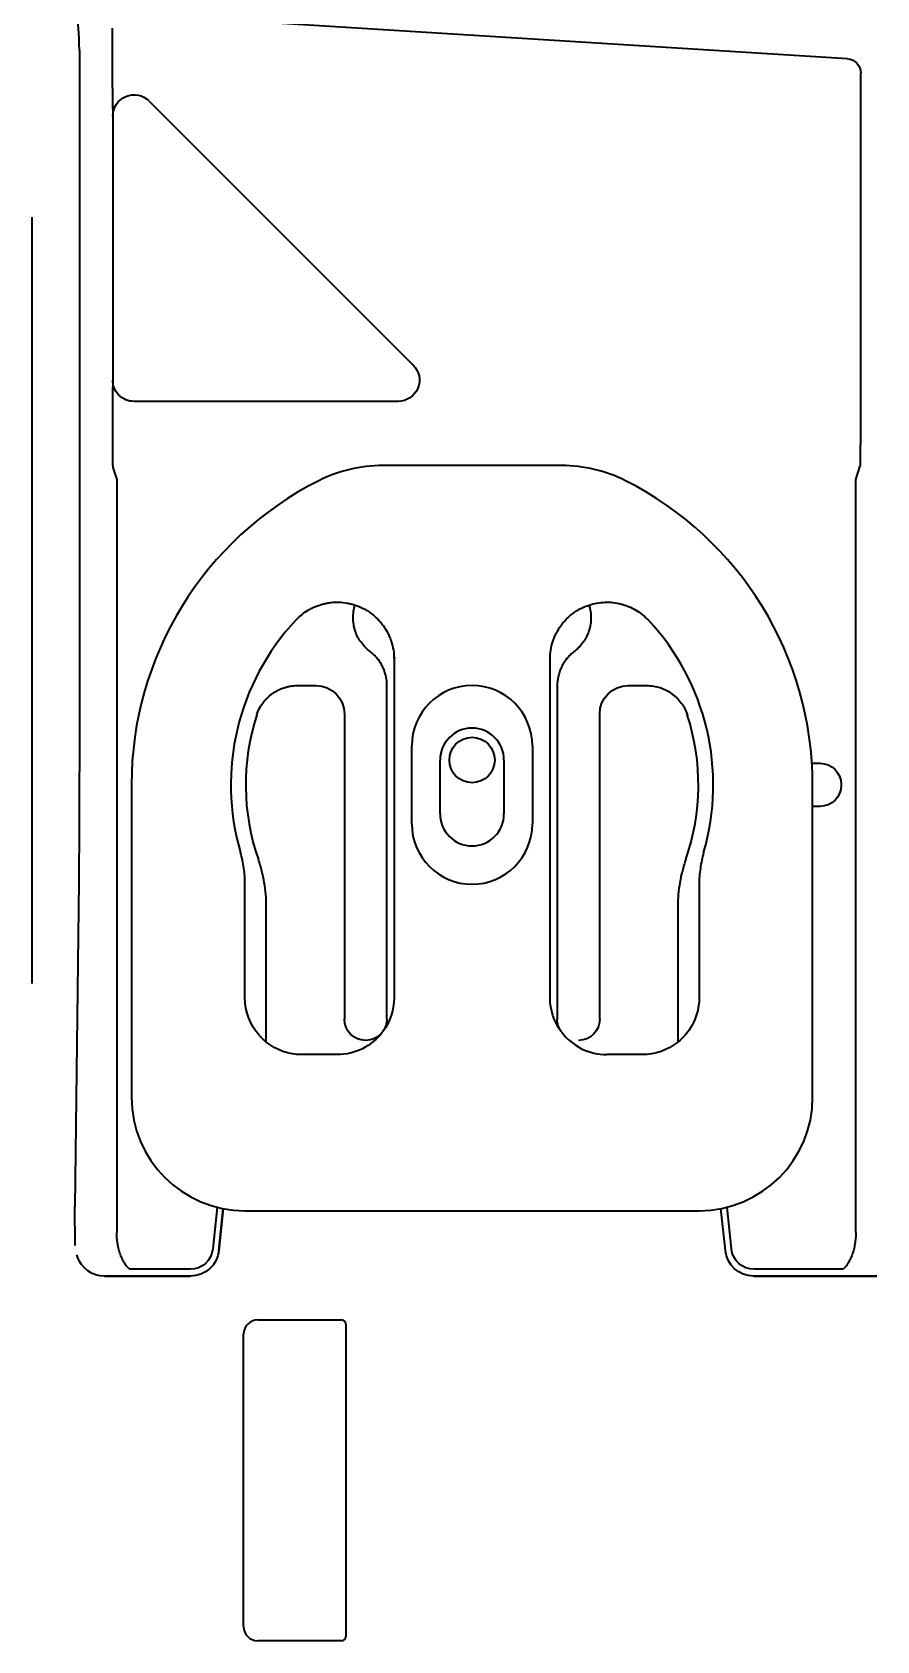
# Model space of a CAD drawing. Extents: x 6336 to 10269, y -393 to 3204.
# Drawn here: x 8493.1 to 8552.6, y 2949.4 to 3062.8 of the extents above; entities that cross this region are included whole.
import ezdxf

# ---------------------------------------------------------------- set-up
doc = ezdxf.new("R2010")
doc.units = 0
doc.header["$LTSCALE"] = 5
doc.layers.add('1', color=7, linetype='CONTINUOUS', true_color=0xffffff)

msp = doc.modelspace()

# ---------------------------------------------------------------- linework, layer by layer
at = {"layer": '1', "color": 7, "linetype": 'Continuous', "lineweight": 35}
for p, q in [((8550.52, 3060.87), (8499.79, 3064.04)), ((8498.72, 3063.05), (8498.72, 3059.66)), ((8496.4, 3061.48), (8496.4, 3010.68)), ((8551.46, 3034.4), (8551.46, 3059.88)), ((8501.31, 3057.91), (8519.92, 3039.31)), ((8498.76, 3056.85), (8498.76, 3038.25)), ((8493.07, 2995.73), (8493.07, 3049.73)), ((8518.85, 3036.75), (8500.25, 3036.75)), ((8498.73, 3035.64), (8498.73, 3034.11)), ((8498.75, 3032.09), (8499.03, 3031.24)), ((8530.38, 3032.23), (8517.77, 3032.23)), ((8551.11, 3031.24), (8551.43, 3032.2)), ((8499.03, 3031.24), (8499.03, 2978.19)), ((8551.11, 2978.19), (8551.11, 3031.24)), ((8518.57, 3018.6), (8518.57, 2994.73)), ((8529.57, 2994.73), (8529.57, 3018.6)), ((8511.75, 3016.73), (8513.07, 3016.73)), ((8518.07, 2993.23), (8518.07, 3016.73)), ((8530.07, 3016.73), (8530.07, 2993.23)), ((8535.07, 3016.73), (8536.39, 3016.73)), ((8515.07, 3014.73), (8515.07, 2993.23)), ((8533.07, 2993.23), (8533.07, 3014.73)), ((8519.82, 3006.98), (8519.82, 3012.48)), ((8528.32, 3012.48), (8528.32, 3006.98)), ((8521.82, 3007.68), (8521.82, 3011.48)), ((8526.32, 3011.48), (8526.32, 3007.68)), ((8548.02, 3011.25), (8548.59, 3011.25)), ((8548.59, 3011.25), (8548.59, 3011.25)), ((8500.07, 3009.73), (8500.07, 2987.73)), ((8548.07, 2987.73), (8548.07, 3009.73)), ((8550.09, 3009.75), (8550.09, 3009.75)), ((8550.09, 3009.75), (8550.09, 3009.71)), ((8550.09, 3009.71), (8550.09, 3009.71)), ((8548.59, 3008.21), (8548.07, 3008.21)), ((8548.59, 3008.21), (8548.59, 3008.21)), ((8528.32, 3006.98), (8528.34, 3006.98)), ((8496.35, 3002.91), (8496.07, 2980.02)), ((8508.07, 2994.73), (8508.07, 3002.73)), ((8540.07, 3002.73), (8540.07, 2994.73)), ((8509.57, 2991.6), (8509.57, 3001.17)), ((8538.57, 3001.17), (8538.57, 2991.6)), ((8514.57, 2990.73), (8512.07, 2990.73)), ((8536.07, 2990.73), (8533.57, 2990.73)), ((8496.11, 2977.27), (8496.07, 2980.02)), ((8506.1, 2979.97), (8505.8, 2977.04)), ((8506.53, 2979.88), (8506.23, 2976.92)), ((8506.23, 2976.92), (8506.53, 2979.88)), ((8508.07, 2979.73), (8540.07, 2979.73)), ((8541.92, 2976.92), (8541.61, 2979.88)), ((8541.61, 2979.88), (8541.61, 2979.88)), ((8542.35, 2977.04), (8542.04, 2979.97)), ((8496.11, 2977.27), (8496.11, 2977.27)), ((8496.26, 2976.49), (8496.22, 2976.62)), ((8506.23, 2976.92), (8506.23, 2976.92)), ((8541.92, 2976.92), (8541.92, 2976.92)), ((8498.16, 2975.12), (8498.16, 2975.12)), ((8504.24, 2975.12), (8498.16, 2975.12)), ((8498.16, 2975.12), (8504.24, 2975.12)), ((8504.21, 2975.61), (8500.53, 2975.61)), ((8504.24, 2975.12), (8504.24, 2975.12)), ((8552.59, 2975.12), (8543.91, 2975.12)), ((8543.91, 2975.12), (8543.91, 2975.12)), ((8543.91, 2975.12), (8552.59, 2975.12)), ((8549.61, 2975.61), (8543.94, 2975.61)), ((8552.59, 2975.12), (8552.59, 2975.12)), ((8508.97, 2972.03), (8514.87, 2972.03)), ((8515.17, 2971.73), (8515.17, 2949.73)), ((8507.97, 2950.43), (8507.97, 2971.03)), ((8514.87, 2949.43), (8508.97, 2949.43))]:
    msp.add_line(p, q, dxfattribs=at)
msp.add_circle((8524.07, 3011.48), 1.6, dxfattribs=at)
for centre, radius, start, end in [((8517.77, 3022.23), 10, 90, 116.7655), ((8530.38, 3022.23), 10, 63.2345, 90), ((8524.07, 3009.73), 24, 116.7655, 180), ((8524.07, 3009.73), 24, 0, 63.2345), ((8524.07, 3009.73), 17, 136.9488, 196.2606), ((8524.07, 3009.73), 17, 343.7394, 43.0528), ((8524.07, 3012.48), 4.25, 0, 180), ((8524.07, 3009.73), 15.95, 162.0029, 199.2463), ((8524.07, 3011.48), 2.25, 0, 180), ((8524.07, 3009.73), 15.95, 340.7537, 17.9971), ((8524.07, 3006.98), 4.25, 180, 0), ((8524.07, 3007.68), 2.25, 180, 0), ((8508.07, 2987.73), 8, 180, 270), ((8540.07, 2987.73), 8, 270, 0), ((8508.97, 2971.03), 1, 90, 180), ((8514.87, 2971.73), 0.3, 0, 90), ((8508.97, 2950.43), 1, 180, 270), ((8514.87, 2949.73), 0.3, 270, 0)]:
    msp.add_arc(centre, radius, start, end, dxfattribs=at)
at = {"layer": '1', "color": 7, "linetype": 'Continuous', "lineweight": 35, "extrusion": (0, 0, -1)}
for centre, major_axis, ratio, start_param, end_param in [((8550.46, 3059.88), (-0.746, -0.667), 0.998687, 2.36424, 3.869903), ((8500.25, 3056.85), (-0.18, -1.49), 0.996422, 1.44783, 3.803739), ((8518.85, 3038.25), (1.45, -0.43), 0.99372, 5.207818, 7.562191), ((8500.25, 3038.25), (0.21, -1.49), 0.998677, 0.137579, 1.708707), ((8496.16, 3010.64), (0, -13.52), 0.017454, 4.70958, 5.321395), ((8548.59, 3009.75), (-1.06, -1.06), 0.998631, 2.356537, 3.926648), ((8548.59, 3009.71), (1.06, -1.06), 0.998631, 5.49813, 7.068241), ((8496.32, 3000.48), (-0.25, -20.46), 0.00052, 0.014008, 0.042602), ((8498.16, 2977.12), (0.63, -1.9), 0.999618, 0.32105, 1.570779), ((8504.24, 2977.12), (0.74, -1.86), 0.999602, 5.195702, 6.661977), ((8543.91, 2977.12), (-0.74, -1.86), 0.999602, 5.904393, 7.370669), ((8500.53, 2975.71), (-1.5, 0), 0.066383, 4.712389, 5.092384), ((8549.61, 2975.71), (-1.5, 0), 0.066383, 4.332394, 4.712389)]:
    msp.add_ellipse(centre, major_axis=major_axis, ratio=ratio, start_param=start_param, end_param=end_param, dxfattribs=at)
at = {"layer": '1', "color": 7, "linetype": 'Continuous', "lineweight": 35, "extrusion": (-5.91646e-31, -1.17146e-15, -1)}
msp.add_ellipse((8513.07, 3014.72), major_axis=(-1.42, -1.42), ratio=0.998783, start_param=2.356803, end_param=3.926382, dxfattribs=at)
at = {"layer": '1', "color": 7, "linetype": 'Continuous', "lineweight": 35, "extrusion": (0, -1.17146e-15, -1)}
for centre, major_axis, ratio, start_param, end_param in [((8535.07, 3014.72), (1.42, -1.42), 0.998783, 2.356803, 3.926382), ((8543.94, 2977.21), (0.59, 1.49), 0.998412, 2.762801, 4.229076)]:
    msp.add_ellipse(centre, major_axis=major_axis, ratio=ratio, start_param=start_param, end_param=end_param, dxfattribs=at)
at = {"layer": '1', "color": 7, "linetype": 'Continuous', "lineweight": 35, "extrusion": (-6.90253e-31, -1.17146e-15, -1)}
for centre, major_axis, ratio, start_param, end_param in [((8512.07, 2994.73), (2.83, 2.83), 0.999695, 3.197702, 3.926839), ((8531.57, 2993.23), (-1.06, 1.06), 0.998783, 2.356803, 3.926991), ((8512.07, 2994.73), (2.83, 2.83), 0.999695, 2.356347, 3.031247)]:
    msp.add_ellipse(centre, major_axis=major_axis, ratio=ratio, start_param=start_param, end_param=end_param, dxfattribs=at)
at = {"layer": '1', "color": 7, "linetype": 'Continuous', "lineweight": 35, "extrusion": (2.95823e-31, -1.17146e-15, -1)}
for start_param, end_param in [(2.356347, 2.992639), (3.006925, 3.926839)]:
    msp.add_ellipse((8514.57, 2994.73), major_axis=(-2.83, 2.83), ratio=0.999695, start_param=start_param, end_param=end_param, dxfattribs=at)
at = {"layer": '1', "color": 7, "linetype": 'Continuous', "lineweight": 35, "extrusion": (-2.95823e-31, -1.17146e-15, -1)}
msp.add_ellipse((8533.57, 2994.73), major_axis=(2.83, 2.83), ratio=0.999695, start_param=3.290549, end_param=3.926839, dxfattribs=at)
at = {"layer": '1', "color": 7, "linetype": 'Continuous', "lineweight": 35, "extrusion": (-9.86076e-32, -1.17146e-15, -1)}
for start_param, end_param in [(2.356347, 3.251938), (3.251938, 3.926839)]:
    msp.add_ellipse((8536.07, 2994.73), major_axis=(-2.83, 2.83), ratio=0.999695, start_param=start_param, end_param=end_param, dxfattribs=at)
at = {"layer": '1', "color": 7, "linetype": 'Continuous', "lineweight": 35, "extrusion": (-4.93038e-31, -1.17146e-15, -1)}
msp.add_ellipse((8516.57, 2993.23), major_axis=(1.06, 1.06), ratio=0.998783, start_param=2.356195, end_param=3.926382, dxfattribs=at)
at = {"layer": '1', "color": 7, "linetype": 'Continuous', "lineweight": 35, "extrusion": (5.91646e-31, -1.17146e-15, -1)}
for start_param, end_param in [(2.356803, 2.980862), (3.018958, 3.926991)]:
    msp.add_ellipse((8516.57, 2993.23), major_axis=(-1.06, 1.06), ratio=0.998783, start_param=start_param, end_param=end_param, dxfattribs=at)
at = {"layer": '1', "color": 7, "linetype": 'Continuous', "lineweight": 35, "extrusion": (2.46519e-30, -1.17146e-15, -1)}
msp.add_ellipse((8531.57, 2993.23), major_axis=(1.06, 1.06), ratio=0.998783, start_param=3.302332, end_param=3.926382, dxfattribs=at)
at = {"layer": '1', "color": 7, "linetype": 'Continuous', "lineweight": 35}
msp.add_ellipse((8533.57, 2994.73), major_axis=(2.83, 2.83), ratio=0.999695, start_param=3.006925, end_param=3.926839, dxfattribs=at)
at = {"layer": '1', "color": 7, "linetype": 'Continuous', "lineweight": 35, "extrusion": (4.93038e-32, -1.17146e-15, -1)}
msp.add_ellipse((8504.21, 2977.21), major_axis=(0.59, -1.49), ratio=0.998412, start_param=5.195702, end_param=6.661977, dxfattribs=at)
at = {"layer": '1', "color": 7, "linetype": 'Continuous', "lineweight": 35}
for points, degree, knots in [([(8496.4, 3061.48), (8496.4, 3061.69), (8496.39, 3061.9), (8496.38, 3062.33), (8496.37, 3062.54), (8496.34, 3062.97), (8496.33, 3063.18), (8496.3, 3063.61), (8496.29, 3063.82), (8496.28, 3064.04)], 3, [0, 0, 0, 0, 0.25, 0.25, 0.5, 0.5, 0.75, 0.75, 1, 1, 1, 1]), ([(8498.72, 3059.66), (8498.72, 3059.62), (8498.72, 3059.58), (8498.72, 3059.51), (8498.72, 3059.47), (8498.72, 3059.36), (8498.72, 3059.29), (8498.72, 3059.14), (8498.72, 3059.07), (8498.72, 3058.96), (8498.72, 3058.93), (8498.72, 3058.86), (8498.72, 3058.82), (8498.73, 3058.65), (8498.73, 3058.52), (8498.73, 3058.32), (8498.73, 3058.26), (8498.73, 3058.17), (8498.73, 3058.14), (8498.73, 3058.08), (8498.73, 3058.05), (8498.73, 3057.91), (8498.74, 3057.8), (8498.74, 3057.59), (8498.74, 3057.49), (8498.75, 3057.3), (8498.75, 3057.21), (8498.75, 3057.07), (8498.75, 3057), (8498.75, 3056.92), (8498.76, 3056.89), (8498.76, 3056.87), (8498.76, 3056.86), (8498.76, 3056.85), (8498.76, 3056.85), (8498.76, 3056.85)], 3, [0, 0, 0, 0, 0.03125, 0.03125, 0.0625, 0.0625, 0.125, 0.125, 0.1875, 0.1875, 0.21875, 0.21875, 0.25, 0.25, 0.375, 0.375, 0.4375, 0.4375, 0.46875, 0.46875, 0.5, 0.5, 0.625, 0.625, 0.75, 0.75, 0.875, 0.875, 0.9375, 0.96875, 0.984375, 0.992188, 0.996094, 0.996094, 1, 1, 1, 1]), ([(8498.76, 3038.25), (8498.76, 3038.24), (8498.76, 3038.23), (8498.76, 3038.21), (8498.75, 3038.17), (8498.75, 3038.09), (8498.75, 3037.93), (8498.75, 3037.79), (8498.74, 3037.6), (8498.74, 3037.48), (8498.74, 3037.35), (8498.74, 3037.3), (8498.74, 3037.27), (8498.74, 3037.19), (8498.74, 3037.14), (8498.74, 3036.98), (8498.74, 3036.87), (8498.73, 3036.64), (8498.73, 3036.52), (8498.73, 3036.37), (8498.73, 3036.34), (8498.73, 3036.28), (8498.73, 3036.25), (8498.73, 3036.15), (8498.73, 3036.09), (8498.73, 3035.9), (8498.73, 3035.77), (8498.73, 3035.64)], 3, [0, 0, 0, 0, 0.015625, 0.015625, 0.03125, 0.0625, 0.125, 0.25, 0.25, 0.375, 0.40625, 0.40625, 0.4375, 0.4375, 0.5, 0.5, 0.625, 0.625, 0.75, 0.75, 0.78125, 0.78125, 0.8125, 0.8125, 0.875, 0.875, 1, 1, 1, 1]), ([(8498.73, 3034.11), (8498.73, 3034.01), (8498.73, 3033.92), (8498.73, 3033.77), (8498.73, 3033.73), (8498.73, 3033.63), (8498.73, 3033.59), (8498.73, 3033.45), (8498.73, 3033.36), (8498.73, 3033.19), (8498.73, 3033.1), (8498.74, 3032.98), (8498.74, 3032.94), (8498.74, 3032.86), (8498.74, 3032.82), (8498.74, 3032.7), (8498.74, 3032.62), (8498.74, 3032.47), (8498.74, 3032.39), (8498.74, 3032.28), (8498.75, 3032.22), (8498.75, 3032.17), (8498.75, 3032.13), (8498.75, 3032.11), (8498.75, 3032.09)], 3, [0, 0, 0, 0, 0.125, 0.125, 0.1875, 0.1875, 0.25, 0.25, 0.375, 0.375, 0.5, 0.5, 0.5625, 0.5625, 0.625, 0.625, 0.75, 0.75, 0.875, 0.875, 0.9375, 0.96875, 0.96875, 1, 1, 1, 1]), ([(8551.43, 3032.2), (8551.44, 3032.38), (8551.44, 3032.5), (8551.44, 3032.66), (8551.45, 3033.1), (8551.45, 3033.39), (8551.45, 3033.65), (8551.46, 3033.91), (8551.46, 3034.16), (8551.46, 3034.4)], 2, [0, 0, 0, 0.125, 0.125, 0.25, 0.5, 0.5, 0.75, 0.75, 1, 1, 1]), ([(8511.65, 3021.33), (8511.78, 3021.47), (8511.92, 3021.6), (8512.21, 3021.84), (8512.37, 3021.94), (8512.57, 3022.07), (8512.62, 3022.09), (8512.7, 3022.14), (8512.74, 3022.16), (8512.87, 3022.22), (8512.96, 3022.26), (8513.22, 3022.37), (8513.4, 3022.43), (8513.67, 3022.5), (8513.77, 3022.52), (8513.91, 3022.55), (8513.95, 3022.55), (8514.05, 3022.57), (8514.1, 3022.57), (8514.33, 3022.6), (8514.52, 3022.61), (8514.9, 3022.59), (8515.09, 3022.57), (8515.32, 3022.53), (8515.37, 3022.52), (8515.46, 3022.5), (8515.6, 3022.47), (8515.74, 3022.43), (8515.83, 3022.4)], 3, [0, 0, 0, 0, 0.125, 0.125, 0.25, 0.25, 0.28125, 0.28125, 0.3125, 0.3125, 0.375, 0.375, 0.5, 0.5, 0.5625, 0.5625, 0.59375, 0.59375, 0.625, 0.625, 0.75, 0.75, 0.875, 0.875, 0.90625, 0.90625, 0.9375, 1, 1, 1, 1]), ([(8532.32, 3022.4), (8532.5, 3022.46), (8532.68, 3022.51), (8533.05, 3022.57), (8533.24, 3022.59), (8533.48, 3022.6), (8533.53, 3022.6), (8533.62, 3022.6), (8533.67, 3022.6), (8533.81, 3022.6), (8533.91, 3022.59), (8534.19, 3022.56), (8534.38, 3022.52), (8534.65, 3022.45), (8534.74, 3022.43), (8534.88, 3022.38), (8534.92, 3022.37), (8535.01, 3022.33), (8535.06, 3022.32), (8535.28, 3022.22), (8535.45, 3022.14), (8535.77, 3021.95), (8535.93, 3021.84), (8536.11, 3021.69), (8536.15, 3021.66), (8536.22, 3021.6), (8536.33, 3021.5), (8536.43, 3021.4), (8536.5, 3021.33)], 3, [0, 0, 0, 0, 0.125, 0.125, 0.25, 0.25, 0.28125, 0.28125, 0.3125, 0.3125, 0.375, 0.375, 0.5, 0.5, 0.5625, 0.5625, 0.59375, 0.59375, 0.625, 0.625, 0.75, 0.75, 0.875, 0.875, 0.90625, 0.90625, 0.9375, 1, 1, 1, 1]), ([(8516.88, 3019.12), (8516.76, 3019.21), (8516.65, 3019.31), (8516.43, 3019.53), (8516.34, 3019.65), (8516.23, 3019.81), (8516.2, 3019.84), (8516.16, 3019.9), (8516.1, 3020), (8516.04, 3020.1), (8515.94, 3020.31), (8515.88, 3020.45), (8515.83, 3020.63), (8515.81, 3020.67), (8515.79, 3020.74), (8515.78, 3020.78), (8515.76, 3020.89), (8515.74, 3020.96), (8515.71, 3021.19), (8515.69, 3021.34), (8515.69, 3021.57), (8515.7, 3021.65), (8515.7, 3021.76), (8515.71, 3021.8), (8515.72, 3021.88), (8515.72, 3021.92), (8515.75, 3022.11), (8515.78, 3022.25), (8515.83, 3022.4)], 3, [0, 0, 0, 0, 0.125, 0.125, 0.25, 0.25, 0.28125, 0.28125, 0.3125, 0.375, 0.375, 0.5, 0.5, 0.53125, 0.53125, 0.5625, 0.5625, 0.625, 0.625, 0.75, 0.75, 0.8125, 0.8125, 0.84375, 0.84375, 0.875, 0.875, 1, 1, 1, 1]), ([(8515.83, 3022.4), (8516.03, 3022.33), (8516.22, 3022.25), (8516.5, 3022.11), (8516.59, 3022.06), (8516.72, 3021.98), (8516.77, 3021.95), (8516.85, 3021.89), (8516.9, 3021.86), (8517.11, 3021.71), (8517.26, 3021.57), (8517.48, 3021.35), (8517.57, 3021.25), (8517.66, 3021.15), (8517.69, 3021.11), (8517.71, 3021.09), (8517.75, 3021.03), (8517.79, 3020.99), (8517.94, 3020.77), (8518.05, 3020.6), (8518.19, 3020.32), (8518.23, 3020.22), (8518.29, 3020.08), (8518.31, 3020.03), (8518.34, 3019.96), (8518.35, 3019.93), (8518.36, 3019.88), (8518.37, 3019.86), (8518.44, 3019.63), (8518.49, 3019.43), (8518.56, 3019.02), (8518.57, 3018.81), (8518.57, 3018.6)], 3, [0, 0, 0, 0, 0.125, 0.125, 0.1875, 0.1875, 0.21875, 0.21875, 0.25, 0.25, 0.375, 0.375, 0.4375, 0.453125, 0.453125, 0.46875, 0.46875, 0.5, 0.5, 0.625, 0.625, 0.6875, 0.6875, 0.71875, 0.71875, 0.734375, 0.734375, 0.75, 0.75, 0.875, 0.875, 1, 1, 1, 1]), ([(8529.57, 3018.6), (8529.57, 3018.81), (8529.59, 3019.02), (8529.65, 3019.43), (8529.7, 3019.63), (8529.77, 3019.86), (8529.78, 3019.88), (8529.8, 3019.93), (8529.81, 3019.96), (8529.84, 3020.03), (8529.86, 3020.08), (8529.91, 3020.22), (8529.96, 3020.32), (8530.1, 3020.6), (8530.21, 3020.77), (8530.36, 3020.99), (8530.39, 3021.03), (8530.44, 3021.09), (8530.46, 3021.11), (8530.49, 3021.15), (8530.57, 3021.25), (8530.66, 3021.35), (8530.88, 3021.57), (8531.04, 3021.71), (8531.25, 3021.86), (8531.29, 3021.89), (8531.38, 3021.95), (8531.42, 3021.98), (8531.56, 3022.06), (8531.65, 3022.11), (8531.93, 3022.25), (8532.12, 3022.33), (8532.32, 3022.4)], 3, [0, 0, 0, 0, 0.125, 0.125, 0.25, 0.25, 0.265625, 0.265625, 0.28125, 0.28125, 0.3125, 0.3125, 0.375, 0.375, 0.5, 0.5, 0.53125, 0.53125, 0.546875, 0.546875, 0.5625, 0.625, 0.625, 0.75, 0.75, 0.78125, 0.78125, 0.8125, 0.8125, 0.875, 0.875, 1, 1, 1, 1]), ([(8532.32, 3022.4), (8532.36, 3022.25), (8532.4, 3022.11), (8532.42, 3021.92), (8532.43, 3021.88), (8532.44, 3021.8), (8532.44, 3021.76), (8532.45, 3021.65), (8532.45, 3021.57), (8532.45, 3021.34), (8532.44, 3021.19), (8532.4, 3020.96), (8532.39, 3020.89), (8532.36, 3020.78), (8532.35, 3020.74), (8532.33, 3020.67), (8532.32, 3020.63), (8532.26, 3020.45), (8532.2, 3020.31), (8532.1, 3020.1), (8532.05, 3020), (8531.98, 3019.9), (8531.94, 3019.84), (8531.92, 3019.81), (8531.81, 3019.65), (8531.71, 3019.53), (8531.5, 3019.31), (8531.38, 3019.21), (8531.26, 3019.12)], 3, [0, 0, 0, 0, 0.125, 0.125, 0.15625, 0.15625, 0.1875, 0.1875, 0.25, 0.25, 0.375, 0.375, 0.4375, 0.4375, 0.46875, 0.46875, 0.5, 0.5, 0.625, 0.625, 0.6875, 0.71875, 0.71875, 0.75, 0.75, 0.875, 0.875, 1, 1, 1, 1]), ([(8518.07, 3016.73), (8518.07, 3016.84), (8518.07, 3016.96), (8518.04, 3017.19), (8518.02, 3017.3), (8517.98, 3017.47), (8517.97, 3017.52), (8517.94, 3017.61), (8517.93, 3017.63), (8517.91, 3017.69), (8517.91, 3017.72), (8517.86, 3017.85), (8517.81, 3017.96), (8517.71, 3018.17), (8517.65, 3018.26), (8517.56, 3018.41), (8517.53, 3018.46), (8517.47, 3018.53), (8517.46, 3018.55), (8517.42, 3018.6), (8517.4, 3018.62), (8517.31, 3018.73), (8517.15, 3018.9), (8516.98, 3019.05), (8516.88, 3019.12)], 3, [0, 0, 0, 0, 0.125, 0.125, 0.25, 0.25, 0.3125, 0.3125, 0.34375, 0.34375, 0.375, 0.375, 0.5, 0.5, 0.625, 0.625, 0.6875, 0.6875, 0.71875, 0.71875, 0.75, 0.75, 0.875, 1, 1, 1, 1]), ([(8531.26, 3019.12), (8531.17, 3019.05), (8531.08, 3018.97), (8530.92, 3018.82), (8530.84, 3018.73), (8530.73, 3018.6), (8530.67, 3018.53), (8530.62, 3018.46), (8530.59, 3018.41), (8530.57, 3018.39), (8530.5, 3018.27), (8530.44, 3018.17), (8530.34, 3017.96), (8530.29, 3017.86), (8530.23, 3017.69), (8530.21, 3017.64), (8530.19, 3017.56), (8530.18, 3017.53), (8530.17, 3017.47), (8530.16, 3017.44), (8530.13, 3017.3), (8530.09, 3017.08), (8530.07, 3016.84), (8530.07, 3016.73)], 3, [0, 0, 0, 0, 0.125, 0.125, 0.25, 0.25, 0.3125, 0.34375, 0.34375, 0.375, 0.375, 0.5, 0.5, 0.625, 0.625, 0.6875, 0.6875, 0.71875, 0.71875, 0.75, 0.75, 0.875, 1, 1, 1, 1]), ([(8508.9, 3014.65), (8508.95, 3014.8), (8509.01, 3014.95), (8509.15, 3015.23), (8509.24, 3015.36), (8509.35, 3015.52), (8509.38, 3015.55), (8509.42, 3015.61), (8509.5, 3015.71), (8509.58, 3015.79), (8509.74, 3015.96), (8509.86, 3016.06), (8510.02, 3016.18), (8510.05, 3016.2), (8510.12, 3016.24), (8510.15, 3016.26), (8510.25, 3016.32), (8510.32, 3016.36), (8510.53, 3016.47), (8510.68, 3016.53), (8510.86, 3016.59), (8510.9, 3016.6), (8510.98, 3016.62), (8511.01, 3016.63), (8511.13, 3016.66), (8511.21, 3016.68), (8511.44, 3016.71), (8511.6, 3016.73), (8511.75, 3016.73)], 3, [0, 0, 0, 0, 0.125, 0.125, 0.25, 0.25, 0.28125, 0.28125, 0.3125, 0.375, 0.375, 0.5, 0.5, 0.53125, 0.53125, 0.5625, 0.5625, 0.625, 0.625, 0.75, 0.75, 0.78125, 0.78125, 0.8125, 0.8125, 0.875, 0.875, 1, 1, 1, 1]), ([(8536.39, 3016.73), (8536.55, 3016.73), (8536.71, 3016.71), (8537.01, 3016.66), (8537.17, 3016.63), (8537.35, 3016.57), (8537.39, 3016.55), (8537.47, 3016.53), (8537.58, 3016.48), (8537.68, 3016.44), (8537.89, 3016.33), (8538.02, 3016.25), (8538.18, 3016.13), (8538.21, 3016.11), (8538.28, 3016.06), (8538.31, 3016.03), (8538.4, 3015.96), (8538.45, 3015.9), (8538.62, 3015.74), (8538.72, 3015.62), (8538.84, 3015.46), (8538.86, 3015.43), (8538.9, 3015.36), (8538.93, 3015.33), (8538.99, 3015.23), (8539.03, 3015.16), (8539.13, 3014.95), (8539.19, 3014.8), (8539.24, 3014.65)], 3, [0, 0, 0, 0, 0.125, 0.125, 0.25, 0.25, 0.28125, 0.28125, 0.3125, 0.375, 0.375, 0.5, 0.5, 0.53125, 0.53125, 0.5625, 0.5625, 0.625, 0.625, 0.75, 0.75, 0.78125, 0.78125, 0.8125, 0.8125, 0.875, 0.875, 1, 1, 1, 1]), ([(8509.57, 3001.17), (8509.57, 3001.46), (8509.56, 3001.74), (8509.51, 3002.29), (8509.44, 3002.85), (8509.33, 3003.39), (8509.19, 3003.93), (8509.11, 3004.2), (8509.01, 3004.47)], 3, [0, 0, 0, 0, 0.25, 0.25, 0.5, 0.75, 0.75, 1, 1, 1, 1]), ([(8539.13, 3004.47), (8539.04, 3004.2), (8538.96, 3003.93), (8538.82, 3003.39), (8538.7, 3002.85), (8538.63, 3002.29), (8538.58, 3001.74), (8538.57, 3001.46), (8538.57, 3001.17)], 3, [0, 0, 0, 0, 0.25, 0.25, 0.5, 0.75, 0.75, 1, 1, 1, 1]), ([(8509.09, 2992.06), (8509.12, 2992.03), (8509.14, 2992), (8509.19, 2991.95), (8509.22, 2991.92), (8509.26, 2991.88), (8509.27, 2991.87), (8509.3, 2991.84), (8509.31, 2991.83), (8509.35, 2991.8), (8509.38, 2991.77), (8509.41, 2991.74), (8509.43, 2991.73), (8509.45, 2991.71), (8509.46, 2991.7), (8509.48, 2991.68), (8509.49, 2991.67), (8509.51, 2991.66), (8509.52, 2991.65), (8509.55, 2991.63), (8509.56, 2991.62), (8509.57, 2991.61), (8509.58, 2991.61), (8509.58, 2991.61), (8509.58, 2991.61), (8509.58, 2991.61)], 3, [0, 0, 0, 0, 0.134778, 0.134778, 0.269557, 0.269557, 0.336946, 0.336946, 0.404335, 0.404335, 0.539113, 0.539113, 0.606503, 0.606503, 0.673892, 0.673892, 0.741281, 0.741281, 0.80867, 0.80867, 0.943449, 0.943449, 0.977143, 0.977143, 1, 1, 1, 1]), ([(8499.94, 2975.62), (8499.87, 2975.67), (8499.81, 2975.73), (8499.69, 2975.87), (8499.63, 2975.95), (8499.52, 2976.13), (8499.47, 2976.22), (8499.37, 2976.43), (8499.33, 2976.53), (8499.25, 2976.76), (8499.21, 2976.88), (8499.15, 2977.13), (8499.12, 2977.25), (8499.08, 2977.51), (8499.06, 2977.65), (8499.04, 2977.92), (8499.03, 2978.05), (8499.03, 2978.19)], 3, [0, 0, 0, 0, 0.125, 0.125, 0.25, 0.25, 0.375, 0.375, 0.5, 0.5, 0.625, 0.625, 0.75, 0.75, 0.875, 0.875, 1, 1, 1, 1]), ([(8551.11, 2978.19), (8551.11, 2978.05), (8551.11, 2977.92), (8551.08, 2977.65), (8551.07, 2977.51), (8551.02, 2977.25), (8551, 2977.13), (8550.94, 2976.88), (8550.9, 2976.76), (8550.82, 2976.53), (8550.78, 2976.43), (8550.68, 2976.22), (8550.63, 2976.13), (8550.52, 2975.95), (8550.46, 2975.87), (8550.34, 2975.73), (8550.27, 2975.67), (8550.21, 2975.62)], 3, [0, 0, 0, 0, 0.125, 0.125, 0.25, 0.25, 0.375, 0.375, 0.5, 0.5, 0.625, 0.625, 0.75, 0.75, 0.875, 0.875, 1, 1, 1, 1])]:
    msp.add_open_spline(points, degree=degree, knots=knots, dxfattribs=at)
for points in [[(8518.57, 3018.6), (8518.59, 3018.65), (8518.61, 3018.7), (8518.63, 3018.75)], [(8508.07, 3002.73), (8508.07, 3002.92), (8508.06, 3003.3), (8508, 3003.86), (8507.9, 3004.42), (8507.81, 3004.78), (8507.75, 3004.97)], [(8540.39, 3004.97), (8540.34, 3004.78), (8540.25, 3004.42), (8540.15, 3003.86), (8540.09, 3003.3), (8540.07, 3002.92), (8540.07, 3002.73)], [(8517.76, 2992.3), (8517.77, 2992.32), (8517.78, 2992.33), (8517.79, 2992.35)], [(8530.39, 2992.3), (8530.38, 2992.32), (8530.37, 2992.33), (8530.36, 2992.35)], [(8499.97, 2975.61), (8499.96, 2975.61), (8499.95, 2975.61), (8499.94, 2975.62)], [(8550.21, 2975.62), (8550.19, 2975.61), (8550.18, 2975.61), (8550.17, 2975.61)]]:
    msp.add_open_spline(points, degree=3, dxfattribs=at)

doc.saveas('drawing.dxf')
